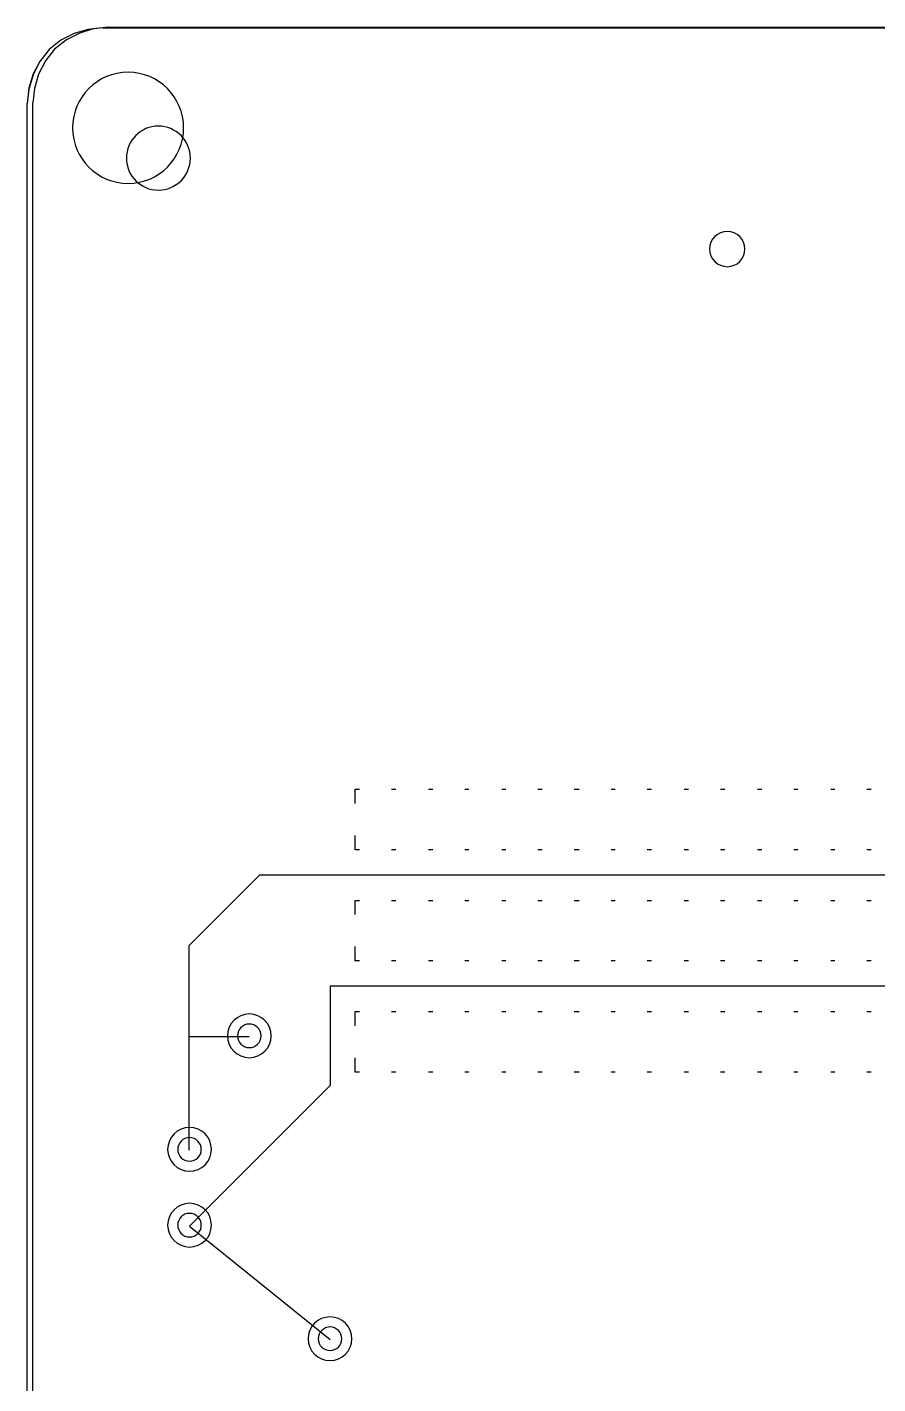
# Model space of a CAD drawing. Extents: x 82 to 212, y 79 to 137.
# Drawn here: x 81.56 to 102.96, y 102.94 to 137.07 of the extents above; entities that cross this region are included whole.
import ezdxf

# ---------------------------------------------------------------- set-up
doc = ezdxf.new("R2010")
doc.units = 0
for name, color, linetype in [('Circuit_2013-04-18', 7, 'CONTINUOUS'), ('Circuit_2013-08-08', 7, 'CONTINUOUS'), ('Cutout', 7, 'CONTINUOUS'), ('Holes_Screws', 7, 'CONTINUOUS')]:
    doc.layers.add(name, color=color, linetype=linetype)

msp = doc.modelspace()

# ---------------------------------------------------------------- linework, layer by layer
at = {"layer": 'Circuit_2013-04-18', "color": 7}
for points in [[(83.467222, 137.054167), (83.086222, 137.011833), (82.747556, 136.906), (82.408889, 136.736667), (82.112556, 136.503833), (81.879722, 136.2075), (81.710389, 135.868833), (81.604556, 135.509), (81.562222, 135.149167)], [(83.467222, 137.054167), (210.424889, 137.054167)], [(81.562222, 80.5815), (81.562222, 135.149167)], [(85.668556, 133.773333), (85.668556, 133.773333)], [(99.617389, 131.487333), (99.617389, 131.487333)], [(87.446556, 111.6965), (87.446556, 111.6965)], [(87.700556, 111.6965), (87.700556, 111.6965)], [(85.943722, 108.839), (85.943722, 108.839)], [(86.197722, 108.839), (86.197722, 108.839)], [(85.943722, 106.934), (85.943722, 106.934)], [(86.197722, 106.934), (86.197722, 106.934)], [(89.478556, 104.0765), (89.478556, 104.0765)], [(89.732556, 104.0765), (89.732556, 104.0765)]]:
    msp.add_lwpolyline(points, dxfattribs=at)
at = {"layer": 'Circuit_2013-04-18', "color": 5}
for points in [[(89.817222, 117.898333), (89.923056, 117.898333)], [(89.817222, 117.5385), (89.817222, 117.898333)], [(90.727389, 117.898333), (90.833222, 117.898333)], [(91.658722, 117.898333), (91.764556, 117.898333)], [(92.568889, 117.898333), (92.674722, 117.898333)], [(93.500222, 117.898333), (93.606056, 117.898333)], [(94.410389, 117.898333), (94.516222, 117.898333)], [(95.320556, 117.898333), (95.447556, 117.898333)], [(96.251889, 117.898333), (96.357722, 117.898333)], [(97.162056, 117.898333), (97.267889, 117.898333)], [(98.093389, 117.898333), (98.199222, 117.898333)], [(99.003556, 117.898333), (99.109389, 117.898333)], [(99.934889, 117.898333), (100.040722, 117.898333)], [(100.845056, 117.898333), (100.950889, 117.898333)], [(101.776389, 117.898333), (101.882222, 117.898333)], [(102.686556, 117.898333), (102.792389, 117.898333)], [(89.923056, 116.374333), (89.817222, 116.374333), (89.817222, 116.713)], [(90.833222, 116.374333), (90.727389, 116.374333)], [(91.764556, 116.374333), (91.658722, 116.374333)], [(92.674722, 116.374333), (92.568889, 116.374333)], [(93.606056, 116.374333), (93.500222, 116.374333)], [(94.516222, 116.374333), (94.410389, 116.374333)], [(95.447556, 116.374333), (95.320556, 116.374333)], [(96.357722, 116.374333), (96.251889, 116.374333)], [(97.267889, 116.374333), (97.162056, 116.374333)], [(98.199222, 116.374333), (98.093389, 116.374333)], [(99.109389, 116.374333), (99.003556, 116.374333)], [(100.040722, 116.374333), (99.934889, 116.374333)], [(100.950889, 116.374333), (100.845056, 116.374333)], [(101.882222, 116.374333), (101.776389, 116.374333)], [(102.792389, 116.374333), (102.686556, 116.374333)], [(133.738056, 115.739333), (87.404222, 115.739333), (85.626222, 113.961333), (85.626222, 111.675333), (85.626222, 108.839)], [(89.817222, 115.104333), (89.923056, 115.104333)], [(89.817222, 114.7445), (89.817222, 115.104333)], [(90.727389, 115.104333), (90.833222, 115.104333)], [(91.658722, 115.104333), (91.764556, 115.104333)], [(92.568889, 115.104333), (92.674722, 115.104333)], [(93.500222, 115.104333), (93.606056, 115.104333)], [(94.410389, 115.104333), (94.516222, 115.104333)], [(95.320556, 115.104333), (95.447556, 115.104333)], [(96.251889, 115.104333), (96.357722, 115.104333)], [(97.162056, 115.104333), (97.267889, 115.104333)], [(98.093389, 115.104333), (98.199222, 115.104333)], [(99.003556, 115.104333), (99.109389, 115.104333)], [(99.934889, 115.104333), (100.040722, 115.104333)], [(100.845056, 115.104333), (100.950889, 115.104333)], [(101.776389, 115.104333), (101.882222, 115.104333)], [(102.686556, 115.104333), (102.792389, 115.104333)], [(89.923056, 113.580333), (89.817222, 113.580333), (89.817222, 113.940167)], [(90.833222, 113.580333), (90.727389, 113.580333)], [(91.764556, 113.580333), (91.658722, 113.580333)], [(92.674722, 113.580333), (92.568889, 113.580333)], [(93.606056, 113.580333), (93.500222, 113.580333)], [(94.516222, 113.580333), (94.410389, 113.580333)], [(95.447556, 113.580333), (95.320556, 113.580333)], [(96.357722, 113.580333), (96.251889, 113.580333)], [(97.267889, 113.580333), (97.162056, 113.580333)], [(98.199222, 113.580333), (98.093389, 113.580333)], [(99.109389, 113.580333), (99.003556, 113.580333)], [(100.040722, 113.580333), (99.934889, 113.580333)], [(100.950889, 113.580333), (100.845056, 113.580333)], [(101.882222, 113.580333), (101.776389, 113.580333)], [(102.792389, 113.580333), (102.686556, 113.580333)], [(89.182222, 112.945333), (89.182222, 110.447667), (85.647389, 106.912833)], [(133.738056, 112.945333), (89.182222, 112.945333)], [(89.817222, 112.310333), (89.923056, 112.310333)], [(89.817222, 111.9505), (89.817222, 112.310333)], [(90.727389, 112.310333), (90.833222, 112.310333)], [(91.658722, 112.310333), (91.764556, 112.310333)], [(92.568889, 112.310333), (92.674722, 112.310333)], [(93.500222, 112.310333), (93.606056, 112.310333)], [(94.410389, 112.310333), (94.516222, 112.310333)], [(95.320556, 112.310333), (95.447556, 112.310333)], [(96.251889, 112.310333), (96.357722, 112.310333)], [(97.162056, 112.310333), (97.267889, 112.310333)], [(98.093389, 112.310333), (98.199222, 112.310333)], [(99.003556, 112.310333), (99.109389, 112.310333)], [(99.934889, 112.310333), (100.040722, 112.310333)], [(100.845056, 112.310333), (100.950889, 112.310333)], [(101.776389, 112.310333), (101.882222, 112.310333)], [(102.686556, 112.310333), (102.792389, 112.310333)], [(87.150222, 111.675333), (85.626222, 111.675333)], [(89.923056, 110.786333), (89.817222, 110.786333), (89.817222, 111.146167)], [(90.833222, 110.786333), (90.727389, 110.786333)], [(91.764556, 110.786333), (91.658722, 110.786333)], [(92.674722, 110.786333), (92.568889, 110.786333)], [(93.606056, 110.786333), (93.500222, 110.786333)], [(94.516222, 110.786333), (94.410389, 110.786333)], [(95.447556, 110.786333), (95.320556, 110.786333)], [(96.357722, 110.786333), (96.251889, 110.786333)], [(97.267889, 110.786333), (97.162056, 110.786333)], [(98.199222, 110.786333), (98.093389, 110.786333)], [(99.109389, 110.786333), (99.003556, 110.786333)], [(100.040722, 110.786333), (99.934889, 110.786333)], [(100.950889, 110.786333), (100.845056, 110.786333)], [(101.882222, 110.786333), (101.776389, 110.786333)], [(102.792389, 110.786333), (102.686556, 110.786333)], [(85.626222, 108.839), (85.647389, 108.817833)], [(85.647389, 106.912833), (89.182222, 104.055333)]]:
    msp.add_lwpolyline(points, dxfattribs=at)
at = {"layer": 'Circuit_2013-04-18', "color": 7}
for points in [[(84.864222, 134.577667), (84.420002, 134.577667), (84.059889, 134.217554), (84.059889, 133.773333)], [(85.668556, 133.773333), (85.668556, 134.217554), (85.308443, 134.577667), (84.864222, 134.577667)], [(84.059889, 133.773333), (84.059889, 133.329113), (84.420002, 132.969), (84.864222, 132.969)], [(84.864222, 132.969), (85.308443, 132.969), (85.668556, 133.329113), (85.668556, 133.773333)], [(99.172889, 131.931833), (98.927398, 131.931833), (98.728389, 131.732824), (98.728389, 131.487333)], [(99.617389, 131.487333), (99.617389, 131.732824), (99.41838, 131.931833), (99.172889, 131.931833)], [(98.728389, 131.487333), (98.728389, 131.241842), (98.927398, 131.042833), (99.172889, 131.042833)], [(99.172889, 131.042833), (99.41838, 131.042833), (99.617389, 131.241842), (99.617389, 131.487333)], [(87.150222, 112.246833), (86.846283, 112.246833), (86.599889, 112.000439), (86.599889, 111.6965)], [(87.150222, 111.992833), (86.986562, 111.992833), (86.853889, 111.860161), (86.853889, 111.6965)], [(87.700556, 111.6965), (87.700556, 112.000439), (87.454161, 112.246833), (87.150222, 112.246833)], [(87.446556, 111.6965), (87.446556, 111.860161), (87.313883, 111.992833), (87.150222, 111.992833)], [(86.599889, 111.6965), (86.599889, 111.392558), (86.846283, 111.146167), (87.150222, 111.146167)], [(86.853889, 111.6965), (86.853889, 111.532839), (86.986562, 111.400167), (87.150222, 111.400167)], [(87.150222, 111.146167), (87.454161, 111.146167), (87.700556, 111.392558), (87.700556, 111.6965)], [(87.150222, 111.400167), (87.313883, 111.400167), (87.446556, 111.532839), (87.446556, 111.6965)], [(85.647389, 109.389333), (85.343447, 109.389333), (85.097056, 109.142939), (85.097056, 108.839)], [(86.197722, 108.839), (86.197722, 109.142939), (85.951328, 109.389333), (85.647389, 109.389333)], [(85.647389, 109.135333), (85.483728, 109.135333), (85.351056, 109.002661), (85.351056, 108.839)], [(85.943722, 108.839), (85.943722, 109.002661), (85.81105, 109.135333), (85.647389, 109.135333)], [(85.097056, 108.839), (85.097056, 108.535058), (85.343447, 108.288667), (85.647389, 108.288667)], [(85.351056, 108.839), (85.351056, 108.675339), (85.483728, 108.542667), (85.647389, 108.542667)], [(85.647389, 108.288667), (85.951328, 108.288667), (86.197722, 108.535058), (86.197722, 108.839)], [(85.647389, 108.542667), (85.81105, 108.542667), (85.943722, 108.675339), (85.943722, 108.839)], [(85.647389, 107.484333), (85.343447, 107.484333), (85.097056, 107.237939), (85.097056, 106.934)], [(85.647389, 107.230333), (85.483728, 107.230333), (85.351056, 107.097661), (85.351056, 106.934)], [(86.197722, 106.934), (86.197722, 107.237939), (85.951328, 107.484333), (85.647389, 107.484333)], [(85.943722, 106.934), (85.943722, 107.097661), (85.81105, 107.230333), (85.647389, 107.230333)], [(85.097056, 106.934), (85.097056, 106.630058), (85.343447, 106.383667), (85.647389, 106.383667)], [(85.351056, 106.934), (85.351056, 106.770339), (85.483728, 106.637667), (85.647389, 106.637667)], [(85.647389, 106.383667), (85.951328, 106.383667), (86.197722, 106.630058), (86.197722, 106.934)], [(85.647389, 106.637667), (85.81105, 106.637667), (85.943722, 106.770339), (85.943722, 106.934)], [(89.182222, 104.626833), (88.87828, 104.626833), (88.631889, 104.380439), (88.631889, 104.0765)], [(89.732556, 104.0765), (89.732556, 104.380439), (89.486161, 104.626833), (89.182222, 104.626833)], [(89.182222, 104.372833), (89.018562, 104.372833), (88.885889, 104.240161), (88.885889, 104.0765)], [(89.478556, 104.0765), (89.478556, 104.240161), (89.345883, 104.372833), (89.182222, 104.372833)], [(88.631889, 104.0765), (88.631889, 103.772558), (88.87828, 103.526167), (89.182222, 103.526167)], [(88.885889, 104.0765), (88.885889, 103.912839), (89.018562, 103.780167), (89.182222, 103.780167)], [(89.182222, 103.526167), (89.486161, 103.526167), (89.732556, 103.772558), (89.732556, 104.0765)], [(89.182222, 103.780167), (89.345883, 103.780167), (89.478556, 103.912839), (89.478556, 104.0765)]]:
    msp.add_open_spline(points, degree=3, dxfattribs=at)
at = {"layer": 'Circuit_2013-08-08', "color": 7}
for points in [[(83.467222, 137.054167), (83.086222, 137.011833), (82.747556, 136.906), (82.408889, 136.736667), (82.112556, 136.503833), (81.879722, 136.2075), (81.710389, 135.89), (81.604556, 135.530167), (81.562222, 135.149167)], [(83.467222, 137.054167), (210.424889, 137.054167)], [(81.562222, 80.5815), (81.562222, 135.149167)], [(85.499222, 134.535333), (85.499222, 134.535333)], [(99.617389, 131.487333), (99.617389, 131.487333)], [(87.446556, 111.6965), (87.446556, 111.6965)], [(87.700556, 111.6965), (87.700556, 111.6965)], [(85.943722, 108.839), (85.943722, 108.839)], [(86.197722, 108.839), (86.197722, 108.839)], [(85.943722, 106.934), (85.943722, 106.934)], [(86.197722, 106.934), (86.197722, 106.934)], [(89.478556, 104.0765), (89.478556, 104.0765)], [(89.732556, 104.0765), (89.732556, 104.0765)]]:
    msp.add_lwpolyline(points, dxfattribs=at)
at = {"layer": 'Circuit_2013-08-08', "color": 5}
for points in [[(89.817222, 117.898333), (89.923056, 117.898333)], [(89.817222, 117.5385), (89.817222, 117.898333)], [(90.727389, 117.898333), (90.833222, 117.898333)], [(91.658722, 117.898333), (91.764556, 117.898333)], [(92.568889, 117.898333), (92.674722, 117.898333)], [(93.500222, 117.898333), (93.606056, 117.898333)], [(94.410389, 117.898333), (94.516222, 117.898333)], [(95.320556, 117.898333), (95.447556, 117.898333)], [(96.251889, 117.898333), (96.357722, 117.898333)], [(97.162056, 117.898333), (97.267889, 117.898333)], [(98.093389, 117.898333), (98.199222, 117.898333)], [(99.003556, 117.898333), (99.109389, 117.898333)], [(99.934889, 117.898333), (100.040722, 117.898333)], [(100.845056, 117.898333), (100.950889, 117.898333)], [(101.776389, 117.898333), (101.882222, 117.898333)], [(102.686556, 117.898333), (102.792389, 117.898333)], [(89.923056, 116.374333), (89.817222, 116.374333), (89.817222, 116.734167)], [(90.833222, 116.374333), (90.727389, 116.374333)], [(91.764556, 116.374333), (91.658722, 116.374333)], [(92.674722, 116.374333), (92.568889, 116.374333)], [(93.606056, 116.374333), (93.500222, 116.374333)], [(94.516222, 116.374333), (94.410389, 116.374333)], [(95.447556, 116.374333), (95.320556, 116.374333)], [(96.357722, 116.374333), (96.251889, 116.374333)], [(97.267889, 116.374333), (97.162056, 116.374333)], [(98.199222, 116.374333), (98.093389, 116.374333)], [(99.109389, 116.374333), (99.003556, 116.374333)], [(100.040722, 116.374333), (99.934889, 116.374333)], [(100.950889, 116.374333), (100.845056, 116.374333)], [(101.882222, 116.374333), (101.776389, 116.374333)], [(102.792389, 116.374333), (102.686556, 116.374333)], [(133.738056, 115.739333), (87.404222, 115.739333), (85.626222, 113.961333), (85.626222, 111.675333), (85.626222, 108.839)], [(89.817222, 115.104333), (89.923056, 115.104333)], [(89.817222, 114.7445), (89.817222, 115.104333)], [(90.727389, 115.104333), (90.833222, 115.104333)], [(91.658722, 115.104333), (91.764556, 115.104333)], [(92.568889, 115.104333), (92.674722, 115.104333)], [(93.500222, 115.104333), (93.606056, 115.104333)], [(94.410389, 115.104333), (94.516222, 115.104333)], [(95.320556, 115.104333), (95.447556, 115.104333)], [(96.251889, 115.104333), (96.357722, 115.104333)], [(97.162056, 115.104333), (97.267889, 115.104333)], [(98.093389, 115.104333), (98.199222, 115.104333)], [(99.003556, 115.104333), (99.109389, 115.104333)], [(99.934889, 115.104333), (100.040722, 115.104333)], [(100.845056, 115.104333), (100.950889, 115.104333)], [(101.776389, 115.104333), (101.882222, 115.104333)], [(102.686556, 115.104333), (102.792389, 115.104333)], [(89.923056, 113.580333), (89.817222, 113.580333), (89.817222, 113.940167)], [(90.833222, 113.580333), (90.727389, 113.580333)], [(91.764556, 113.580333), (91.658722, 113.580333)], [(92.674722, 113.580333), (92.568889, 113.580333)], [(93.606056, 113.580333), (93.500222, 113.580333)], [(94.516222, 113.580333), (94.410389, 113.580333)], [(95.447556, 113.580333), (95.320556, 113.580333)], [(96.357722, 113.580333), (96.251889, 113.580333)], [(97.267889, 113.580333), (97.162056, 113.580333)], [(98.199222, 113.580333), (98.093389, 113.580333)], [(99.109389, 113.580333), (99.003556, 113.580333)], [(100.040722, 113.580333), (99.934889, 113.580333)], [(100.950889, 113.580333), (100.845056, 113.580333)], [(101.882222, 113.580333), (101.776389, 113.580333)], [(102.792389, 113.580333), (102.686556, 113.580333)], [(89.182222, 112.945333), (89.182222, 110.447667), (85.647389, 106.912833)], [(133.738056, 112.945333), (89.182222, 112.945333)], [(89.817222, 112.310333), (89.923056, 112.310333)], [(89.817222, 111.9505), (89.817222, 112.310333)], [(90.727389, 112.310333), (90.833222, 112.310333)], [(91.658722, 112.310333), (91.764556, 112.310333)], [(92.568889, 112.310333), (92.674722, 112.310333)], [(93.500222, 112.310333), (93.606056, 112.310333)], [(94.410389, 112.310333), (94.516222, 112.310333)], [(95.320556, 112.310333), (95.447556, 112.310333)], [(96.251889, 112.310333), (96.357722, 112.310333)], [(97.162056, 112.310333), (97.267889, 112.310333)], [(98.093389, 112.310333), (98.199222, 112.310333)], [(99.003556, 112.310333), (99.109389, 112.310333)], [(99.934889, 112.310333), (100.040722, 112.310333)], [(100.845056, 112.310333), (100.950889, 112.310333)], [(101.776389, 112.310333), (101.882222, 112.310333)], [(102.686556, 112.310333), (102.792389, 112.310333)], [(87.150222, 111.675333), (85.626222, 111.675333)], [(89.923056, 110.786333), (89.817222, 110.786333), (89.817222, 111.146167)], [(90.833222, 110.786333), (90.727389, 110.786333)], [(91.764556, 110.786333), (91.658722, 110.786333)], [(92.674722, 110.786333), (92.568889, 110.786333)], [(93.606056, 110.786333), (93.500222, 110.786333)], [(94.516222, 110.786333), (94.410389, 110.786333)], [(95.447556, 110.786333), (95.320556, 110.786333)], [(96.357722, 110.786333), (96.251889, 110.786333)], [(97.267889, 110.786333), (97.162056, 110.786333)], [(98.199222, 110.786333), (98.093389, 110.786333)], [(99.109389, 110.786333), (99.003556, 110.786333)], [(100.040722, 110.786333), (99.934889, 110.786333)], [(100.950889, 110.786333), (100.845056, 110.786333)], [(101.882222, 110.786333), (101.776389, 110.786333)], [(102.792389, 110.786333), (102.686556, 110.786333)], [(85.626222, 108.839), (85.647389, 108.817833)], [(85.647389, 106.912833), (89.182222, 104.055333)]]:
    msp.add_lwpolyline(points, dxfattribs=at)
at = {"layer": 'Circuit_2013-08-08', "color": 7}
for points in [[(84.102222, 135.932333), (83.33068, 135.932333), (82.705222, 135.306875), (82.705222, 134.535333)], [(85.499222, 134.535333), (85.499222, 135.306875), (84.873764, 135.932333), (84.102222, 135.932333)], [(82.705222, 134.535333), (82.705222, 133.763791), (83.33068, 133.138333), (84.102222, 133.138333)], [(84.102222, 133.138333), (84.873764, 133.138333), (85.499222, 133.763791), (85.499222, 134.535333)], [(99.172889, 131.931833), (98.927398, 131.931833), (98.728389, 131.732824), (98.728389, 131.487333)], [(99.617389, 131.487333), (99.617389, 131.732824), (99.41838, 131.931833), (99.172889, 131.931833)], [(98.728389, 131.487333), (98.728389, 131.241842), (98.927398, 131.042833), (99.172889, 131.042833)], [(99.172889, 131.042833), (99.41838, 131.042833), (99.617389, 131.241842), (99.617389, 131.487333)], [(87.150222, 112.246833), (86.846283, 112.246833), (86.599889, 112.000442), (86.599889, 111.6965)], [(87.150222, 111.992833), (86.986562, 111.992833), (86.853889, 111.860161), (86.853889, 111.6965)], [(87.700556, 111.6965), (87.700556, 112.000442), (87.454161, 112.246833), (87.150222, 112.246833)], [(87.446556, 111.6965), (87.446556, 111.860161), (87.313883, 111.992833), (87.150222, 111.992833)], [(86.599889, 111.6965), (86.599889, 111.392561), (86.846283, 111.146167), (87.150222, 111.146167)], [(86.853889, 111.6965), (86.853889, 111.532839), (86.986562, 111.400167), (87.150222, 111.400167)], [(87.150222, 111.146167), (87.454161, 111.146167), (87.700556, 111.392561), (87.700556, 111.6965)], [(87.150222, 111.400167), (87.313883, 111.400167), (87.446556, 111.532839), (87.446556, 111.6965)], [(85.647389, 109.389333), (85.343447, 109.389333), (85.097056, 109.142942), (85.097056, 108.839)], [(86.197722, 108.839), (86.197722, 109.142942), (85.951328, 109.389333), (85.647389, 109.389333)], [(85.647389, 109.135333), (85.483728, 109.135333), (85.351056, 109.002661), (85.351056, 108.839)], [(85.943722, 108.839), (85.943722, 109.002661), (85.81105, 109.135333), (85.647389, 109.135333)], [(85.097056, 108.839), (85.097056, 108.535061), (85.343447, 108.288667), (85.647389, 108.288667)], [(85.351056, 108.839), (85.351056, 108.675339), (85.483728, 108.542667), (85.647389, 108.542667)], [(85.647389, 108.288667), (85.951328, 108.288667), (86.197722, 108.535061), (86.197722, 108.839)], [(85.647389, 108.542667), (85.81105, 108.542667), (85.943722, 108.675339), (85.943722, 108.839)], [(85.647389, 107.484333), (85.343447, 107.484333), (85.097056, 107.237942), (85.097056, 106.934)], [(85.647389, 107.230333), (85.483728, 107.230333), (85.351056, 107.097661), (85.351056, 106.934)], [(86.197722, 106.934), (86.197722, 107.237942), (85.951328, 107.484333), (85.647389, 107.484333)], [(85.943722, 106.934), (85.943722, 107.097661), (85.81105, 107.230333), (85.647389, 107.230333)], [(85.097056, 106.934), (85.097056, 106.630061), (85.343447, 106.383667), (85.647389, 106.383667)], [(85.351056, 106.934), (85.351056, 106.770339), (85.483728, 106.637667), (85.647389, 106.637667)], [(85.647389, 106.383667), (85.951328, 106.383667), (86.197722, 106.630061), (86.197722, 106.934)], [(85.647389, 106.637667), (85.81105, 106.637667), (85.943722, 106.770339), (85.943722, 106.934)], [(89.182222, 104.626833), (88.87828, 104.626833), (88.631889, 104.380442), (88.631889, 104.0765)], [(89.732556, 104.0765), (89.732556, 104.380442), (89.486161, 104.626833), (89.182222, 104.626833)], [(89.182222, 104.372833), (89.018562, 104.372833), (88.885889, 104.240161), (88.885889, 104.0765)], [(89.478556, 104.0765), (89.478556, 104.240161), (89.345883, 104.372833), (89.182222, 104.372833)], [(88.631889, 104.0765), (88.631889, 103.772561), (88.87828, 103.526167), (89.182222, 103.526167)], [(88.885889, 104.0765), (88.885889, 103.912839), (89.018562, 103.780167), (89.182222, 103.780167)], [(89.182222, 103.526167), (89.486161, 103.526167), (89.732556, 103.772561), (89.732556, 104.0765)], [(89.182222, 103.780167), (89.345883, 103.780167), (89.478556, 103.912839), (89.478556, 104.0765)]]:
    msp.add_open_spline(points, degree=3, dxfattribs=at)
at = {"layer": 'Cutout', "color": 5}
for points in [[(83.608333, 137.068278), (83.227333, 137.025944), (82.888667, 136.920111), (82.55, 136.750778), (82.253667, 136.517944), (82.020833, 136.221611), (81.8515, 135.882944), (81.745667, 135.523111), (81.703333, 135.163278)], [(83.608333, 137.068278), (210.566, 137.068278)], [(81.703333, 80.595611), (81.703333, 135.163278)]]:
    msp.add_lwpolyline(points, dxfattribs=at)
at = {"layer": 'Holes_Screws', "color": 7}
msp.add_lwpolyline([(85.499222, 134.535333), (85.499222, 134.535333)], dxfattribs=at)
for points in [[(84.102222, 135.932333), (83.33068, 135.932333), (82.705222, 135.306875), (82.705222, 134.535333)], [(85.499222, 134.535333), (85.499222, 135.306875), (84.873764, 135.932333), (84.102222, 135.932333)], [(82.705222, 134.535333), (82.705222, 133.763791), (83.33068, 133.138333), (84.102222, 133.138333)], [(84.102222, 133.138333), (84.873764, 133.138333), (85.499222, 133.763791), (85.499222, 134.535333)]]:
    msp.add_open_spline(points, degree=3, dxfattribs=at)

doc.saveas('drawing.dxf')
